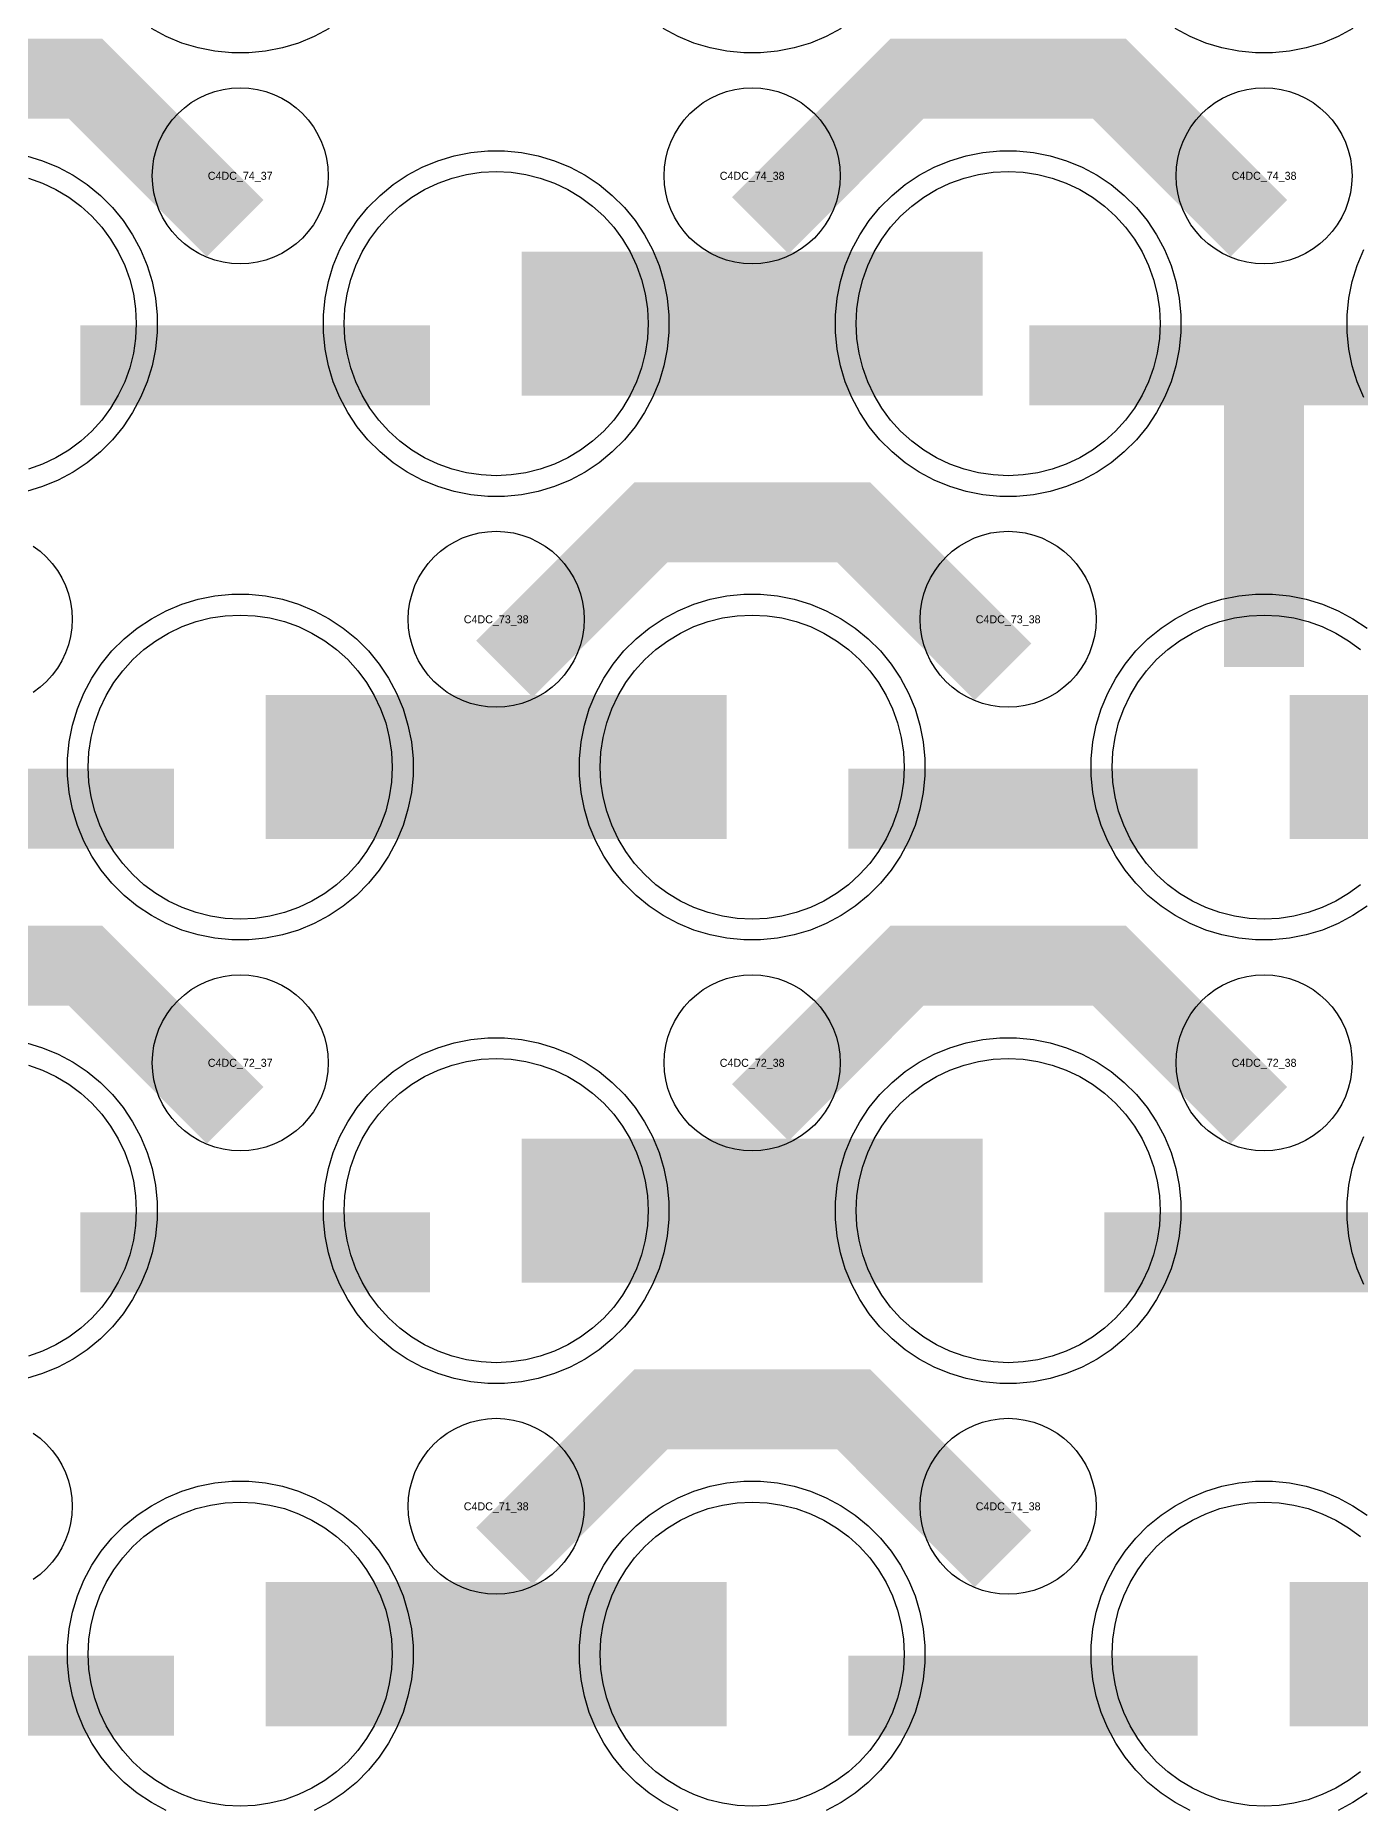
# Model space of a CAD drawing. Extents: x -11880 to 11880, y -14992 to 14992.
# Drawn here: x 16 to 430, y -5050 to -4496 of the extents above; entities that cross this region are included whole.
import ezdxf
from ezdxf.enums import TextEntityAlignment as Align

# ---------------------------------------------------------------- set-up
doc = ezdxf.new("R2010")
doc.units = 0
doc.header["$MEASUREMENT"] = 0
for name, color, linetype in [('GDS_775_DT_237', 138, 'CONTINUOUS'), ('RDL1_FS', 34, 'CONTINUOUS'), ('RDL_BS', 160, 'CONTINUOUS')]:
    doc.layers.add(name, color=color, linetype=linetype)

msp = doc.modelspace()

# ---------------------------------------------------------------- linework, layer by layer
at = {"layer": 'RDL1_FS', "color": 241, "true_color": 0xf7abae}
for points in [[(160, -4633.334), (155.343, -4633.105), (150.732, -4632.421), (146.209, -4631.289), (141.819, -4629.717), (137.605, -4627.725), (133.605, -4625.327), (129.86, -4622.549), (126.406, -4619.419), (123.276, -4615.965), (120.498, -4612.22), (118.1, -4608.22), (116.108, -4604.006), (114.536, -4599.616), (113.404, -4595.093), (112.72, -4590.482), (112.491, -4585.825), (112.72, -4581.168), (113.404, -4576.557), (114.536, -4572.034), (116.108, -4567.644), (118.1, -4563.43), (120.498, -4559.43), (123.276, -4555.685), (126.406, -4552.231), (129.86, -4549.101), (133.605, -4546.323), (137.605, -4543.925), (141.819, -4541.933), (146.209, -4540.361), (150.732, -4539.229), (155.343, -4538.545), (160, -4538.316), (164.657, -4538.545), (169.268, -4539.229), (173.791, -4540.361), (178.181, -4541.933), (182.395, -4543.925), (186.395, -4546.323), (190.14, -4549.101), (193.594, -4552.231), (196.724, -4555.685), (199.502, -4559.43), (201.9, -4563.43), (203.892, -4567.644), (205.464, -4572.034), (206.596, -4576.557), (207.28, -4581.168), (207.509, -4585.825), (207.28, -4590.482), (206.596, -4595.093), (205.464, -4599.616), (203.892, -4604.006), (201.9, -4608.22), (199.502, -4612.22), (196.724, -4615.965), (193.594, -4619.419), (190.14, -4622.549), (186.395, -4625.327), (182.395, -4627.725), (178.181, -4629.717), (173.791, -4631.289), (169.268, -4632.421), (164.657, -4633.105)], [(320, -4633.334), (315.343, -4633.105), (310.732, -4632.421), (306.209, -4631.289), (301.819, -4629.717), (297.605, -4627.725), (293.605, -4625.327), (289.86, -4622.549), (286.406, -4619.419), (283.276, -4615.965), (280.498, -4612.22), (278.1, -4608.22), (276.108, -4604.006), (274.536, -4599.616), (273.404, -4595.093), (272.72, -4590.482), (272.491, -4585.825), (272.72, -4581.168), (273.404, -4576.557), (274.536, -4572.034), (276.108, -4567.644), (278.1, -4563.43), (280.498, -4559.43), (283.276, -4555.685), (286.406, -4552.231), (289.86, -4549.101), (293.605, -4546.323), (297.605, -4543.925), (301.819, -4541.933), (306.209, -4540.361), (310.732, -4539.229), (315.343, -4538.545), (320, -4538.316), (324.657, -4538.545), (329.268, -4539.229), (333.791, -4540.361), (338.181, -4541.933), (342.395, -4543.925), (346.395, -4546.323), (350.14, -4549.101), (353.594, -4552.231), (356.724, -4555.685), (359.502, -4559.43), (361.9, -4563.43), (363.892, -4567.644), (365.464, -4572.034), (366.596, -4576.557), (367.28, -4581.168), (367.509, -4585.825), (367.28, -4590.482), (366.596, -4595.093), (365.464, -4599.616), (363.892, -4604.006), (361.9, -4608.22), (359.502, -4612.22), (356.724, -4615.965), (353.594, -4619.419), (350.14, -4622.549), (346.395, -4625.327), (342.395, -4627.725), (338.181, -4629.717), (333.791, -4631.289), (329.268, -4632.421), (324.657, -4633.105)], [(80, -4771.894), (75.343, -4771.665), (70.732, -4770.981), (66.209, -4769.849), (61.819, -4768.277), (57.605, -4766.285), (53.605, -4763.887), (49.86, -4761.109), (46.406, -4757.979), (43.276, -4754.525), (40.498, -4750.78), (38.1, -4746.78), (36.108, -4742.566), (34.536, -4738.176), (33.404, -4733.653), (32.72, -4729.042), (32.491, -4724.385), (32.72, -4719.728), (33.404, -4715.117), (34.536, -4710.594), (36.108, -4706.204), (38.1, -4701.99), (40.498, -4697.99), (43.276, -4694.245), (46.406, -4690.791), (49.86, -4687.661), (53.605, -4684.883), (57.605, -4682.485), (61.819, -4680.493), (66.209, -4678.921), (70.732, -4677.789), (75.343, -4677.105), (80, -4676.876), (84.657, -4677.105), (89.268, -4677.789), (93.791, -4678.921), (98.181, -4680.493), (102.395, -4682.485), (106.395, -4684.883), (110.14, -4687.661), (113.594, -4690.791), (116.724, -4694.245), (119.502, -4697.99), (121.9, -4701.99), (123.892, -4706.204), (125.464, -4710.594), (126.596, -4715.117), (127.28, -4719.728), (127.509, -4724.385), (127.28, -4729.042), (126.596, -4733.653), (125.464, -4738.176), (123.892, -4742.566), (121.9, -4746.78), (119.502, -4750.78), (116.724, -4754.525), (113.594, -4757.979), (110.14, -4761.109), (106.395, -4763.887), (102.395, -4766.285), (98.181, -4768.277), (93.791, -4769.849), (89.268, -4770.981), (84.657, -4771.665)], [(240, -4771.894), (235.343, -4771.665), (230.732, -4770.981), (226.209, -4769.849), (221.819, -4768.277), (217.605, -4766.285), (213.605, -4763.887), (209.86, -4761.109), (206.406, -4757.979), (203.276, -4754.525), (200.498, -4750.78), (198.1, -4746.78), (196.108, -4742.566), (194.536, -4738.176), (193.404, -4733.653), (192.72, -4729.042), (192.491, -4724.385), (192.72, -4719.728), (193.404, -4715.117), (194.536, -4710.594), (196.108, -4706.204), (198.1, -4701.99), (200.498, -4697.99), (203.276, -4694.245), (206.406, -4690.791), (209.86, -4687.661), (213.605, -4684.883), (217.605, -4682.485), (221.819, -4680.493), (226.209, -4678.921), (230.732, -4677.789), (235.343, -4677.105), (240, -4676.876), (244.657, -4677.105), (249.268, -4677.789), (253.791, -4678.921), (258.181, -4680.493), (262.395, -4682.485), (266.395, -4684.883), (270.14, -4687.661), (273.594, -4690.791), (276.724, -4694.245), (279.502, -4697.99), (281.9, -4701.99), (283.892, -4706.204), (285.464, -4710.594), (286.596, -4715.117), (287.28, -4719.728), (287.509, -4724.385), (287.28, -4729.042), (286.596, -4733.653), (285.464, -4738.176), (283.892, -4742.566), (281.9, -4746.78), (279.502, -4750.78), (276.724, -4754.525), (273.594, -4757.979), (270.14, -4761.109), (266.395, -4763.887), (262.395, -4766.285), (258.181, -4768.277), (253.791, -4769.849), (249.268, -4770.981), (244.657, -4771.665)]]:
    msp.add_lwpolyline(points, close=True, dxfattribs=at)
for points in [[(13.791, -4540.361), (18.181, -4541.933), (22.395, -4543.925), (26.395, -4546.323), (30.14, -4549.101), (33.594, -4552.231), (36.724, -4555.685), (39.502, -4559.43), (41.9, -4563.43), (43.892, -4567.644), (45.464, -4572.034), (46.596, -4576.557), (47.28, -4581.168), (47.509, -4585.825), (47.28, -4590.482), (46.596, -4595.093), (45.464, -4599.616), (43.892, -4604.006), (41.9, -4608.22), (39.502, -4612.22), (36.724, -4615.965), (33.594, -4619.419), (30.14, -4622.549), (26.395, -4625.327), (22.395, -4627.725), (18.181, -4629.717), (13.791, -4631.289)], [(430.14, -4761.109), (426.395, -4763.887), (422.395, -4766.285), (418.181, -4768.277), (413.791, -4769.849), (409.268, -4770.981), (404.657, -4771.665), (400, -4771.894), (395.343, -4771.665), (390.732, -4770.981), (386.209, -4769.849), (381.819, -4768.277), (377.605, -4766.285), (373.605, -4763.887), (369.86, -4761.109), (366.406, -4757.979), (363.276, -4754.525), (360.498, -4750.78), (358.1, -4746.78), (356.108, -4742.566), (354.536, -4738.176), (353.404, -4733.653), (352.72, -4729.042), (352.491, -4724.385), (352.72, -4719.728), (353.404, -4715.117), (354.536, -4710.594), (356.108, -4706.204), (358.1, -4701.99), (360.498, -4697.99), (363.276, -4694.245), (366.406, -4690.791), (369.86, -4687.661), (373.605, -4684.883), (377.605, -4682.485), (381.819, -4680.493), (386.209, -4678.921), (390.732, -4677.789), (395.343, -4677.105), (400, -4676.876), (404.657, -4677.105), (409.268, -4677.789), (413.791, -4678.921), (418.181, -4680.493), (422.395, -4682.485), (426.395, -4684.883), (430.14, -4687.661)]]:
    msp.add_lwpolyline(points, dxfattribs=at)
for points in [[(168.002, -4585.825, 45, 45, 0), (240.002, -4585.825, 45, 45, 0)], [(240.002, -4585.825, 45, 45, 0), (312.002, -4585.825, 45, 45, 0)], [(88.002, -4724.385, 45, 45, 0), (160.002, -4724.385, 45, 45, 0)], [(160.002, -4724.385, 45, 45, 0), (232.002, -4724.385, 45, 45, 0)], [(408.002, -4724.385, 45, 45, 0), (480.002, -4724.385, 45, 45, 0)]]:
    msp.add_lwpolyline(points, format="xyseb", dxfattribs=at)
at = {"layer": 'RDL1_FS'}
for points in [[(160, -4910.459), (155.343, -4910.23), (150.732, -4909.546), (146.209, -4908.414), (141.819, -4906.842), (137.605, -4904.85), (133.605, -4902.452), (129.86, -4899.674), (126.406, -4896.544), (123.276, -4893.09), (120.498, -4889.345), (118.1, -4885.345), (116.108, -4881.131), (114.536, -4876.741), (113.404, -4872.218), (112.72, -4867.607), (112.491, -4862.95), (112.72, -4858.293), (113.404, -4853.682), (114.536, -4849.159), (116.108, -4844.769), (118.1, -4840.555), (120.498, -4836.555), (123.276, -4832.81), (126.406, -4829.356), (129.86, -4826.226), (133.605, -4823.448), (137.605, -4821.05), (141.819, -4819.058), (146.209, -4817.486), (150.732, -4816.354), (155.343, -4815.67), (160, -4815.441), (164.657, -4815.67), (169.268, -4816.354), (173.791, -4817.486), (178.181, -4819.058), (182.395, -4821.05), (186.395, -4823.448), (190.14, -4826.226), (193.594, -4829.356), (196.724, -4832.81), (199.502, -4836.555), (201.9, -4840.555), (203.892, -4844.769), (205.464, -4849.159), (206.596, -4853.682), (207.28, -4858.293), (207.509, -4862.95), (207.28, -4867.607), (206.596, -4872.218), (205.464, -4876.741), (203.892, -4881.131), (201.9, -4885.345), (199.502, -4889.345), (196.724, -4893.09), (193.594, -4896.544), (190.14, -4899.674), (186.395, -4902.452), (182.395, -4904.85), (178.181, -4906.842), (173.791, -4908.414), (169.268, -4909.546), (164.657, -4910.23)], [(320, -4910.459), (315.343, -4910.23), (310.732, -4909.546), (306.209, -4908.414), (301.819, -4906.842), (297.605, -4904.85), (293.605, -4902.452), (289.86, -4899.674), (286.406, -4896.544), (283.276, -4893.09), (280.498, -4889.345), (278.1, -4885.345), (276.108, -4881.131), (274.536, -4876.741), (273.404, -4872.218), (272.72, -4867.607), (272.491, -4862.95), (272.72, -4858.293), (273.404, -4853.682), (274.536, -4849.159), (276.108, -4844.769), (278.1, -4840.555), (280.498, -4836.555), (283.276, -4832.81), (286.406, -4829.356), (289.86, -4826.226), (293.605, -4823.448), (297.605, -4821.05), (301.819, -4819.058), (306.209, -4817.486), (310.732, -4816.354), (315.343, -4815.67), (320, -4815.441), (324.657, -4815.67), (329.268, -4816.354), (333.791, -4817.486), (338.181, -4819.058), (342.395, -4821.05), (346.395, -4823.448), (350.14, -4826.226), (353.594, -4829.356), (356.724, -4832.81), (359.502, -4836.555), (361.9, -4840.555), (363.892, -4844.769), (365.464, -4849.159), (366.596, -4853.682), (367.28, -4858.293), (367.509, -4862.95), (367.28, -4867.607), (366.596, -4872.218), (365.464, -4876.741), (363.892, -4881.131), (361.9, -4885.345), (359.502, -4889.345), (356.724, -4893.09), (353.594, -4896.544), (350.14, -4899.674), (346.395, -4902.452), (342.395, -4904.85), (338.181, -4906.842), (333.791, -4908.414), (329.268, -4909.546), (324.657, -4910.23)], [(80, -5049.024), (75.343, -5048.795), (70.732, -5048.111), (66.209, -5046.979), (61.819, -5045.407), (57.605, -5043.415), (53.605, -5041.017), (49.86, -5038.239), (46.406, -5035.109), (43.276, -5031.655), (40.498, -5027.91), (38.1, -5023.91), (36.108, -5019.696), (34.536, -5015.306), (33.404, -5010.783), (32.72, -5006.172), (32.491, -5001.515), (32.72, -4996.858), (33.404, -4992.247), (34.536, -4987.724), (36.108, -4983.334), (38.1, -4979.12), (40.498, -4975.12), (43.276, -4971.375), (46.406, -4967.921), (49.86, -4964.791), (53.605, -4962.013), (57.605, -4959.615), (61.819, -4957.623), (66.209, -4956.051), (70.732, -4954.919), (75.343, -4954.235), (80, -4954.006), (84.657, -4954.235), (89.268, -4954.919), (93.791, -4956.051), (98.181, -4957.623), (102.395, -4959.615), (106.395, -4962.013), (110.14, -4964.791), (113.594, -4967.921), (116.724, -4971.375), (119.502, -4975.12), (121.9, -4979.12), (123.892, -4983.334), (125.464, -4987.724), (126.596, -4992.247), (127.28, -4996.858), (127.509, -5001.515), (127.28, -5006.172), (126.596, -5010.783), (125.464, -5015.306), (123.892, -5019.696), (121.9, -5023.91), (119.502, -5027.91), (116.724, -5031.655), (113.594, -5035.109), (110.14, -5038.239), (106.395, -5041.017), (102.395, -5043.415), (98.181, -5045.407), (93.791, -5046.979), (89.268, -5048.111), (84.657, -5048.795)], [(240, -5049.024), (235.343, -5048.795), (230.732, -5048.111), (226.209, -5046.979), (221.819, -5045.407), (217.605, -5043.415), (213.605, -5041.017), (209.86, -5038.239), (206.406, -5035.109), (203.276, -5031.655), (200.498, -5027.91), (198.1, -5023.91), (196.108, -5019.696), (194.536, -5015.306), (193.404, -5010.783), (192.72, -5006.172), (192.491, -5001.515), (192.72, -4996.858), (193.404, -4992.247), (194.536, -4987.724), (196.108, -4983.334), (198.1, -4979.12), (200.498, -4975.12), (203.276, -4971.375), (206.406, -4967.921), (209.86, -4964.791), (213.605, -4962.013), (217.605, -4959.615), (221.819, -4957.623), (226.209, -4956.051), (230.732, -4954.919), (235.343, -4954.235), (240, -4954.006), (244.657, -4954.235), (249.268, -4954.919), (253.791, -4956.051), (258.181, -4957.623), (262.395, -4959.615), (266.395, -4962.013), (270.14, -4964.791), (273.594, -4967.921), (276.724, -4971.375), (279.502, -4975.12), (281.9, -4979.12), (283.892, -4983.334), (285.464, -4987.724), (286.596, -4992.247), (287.28, -4996.858), (287.509, -5001.515), (287.28, -5006.172), (286.596, -5010.783), (285.464, -5015.306), (283.892, -5019.696), (281.9, -5023.91), (279.502, -5027.91), (276.724, -5031.655), (273.594, -5035.109), (270.14, -5038.239), (266.395, -5041.017), (262.395, -5043.415), (258.181, -5045.407), (253.791, -5046.979), (249.268, -5048.111), (244.657, -5048.795)]]:
    msp.add_lwpolyline(points, close=True, dxfattribs=at)
for points in [[(13.791, -4817.486), (18.181, -4819.058), (22.395, -4821.05), (26.395, -4823.448), (30.14, -4826.226), (33.594, -4829.356), (36.724, -4832.81), (39.502, -4836.555), (41.9, -4840.555), (43.892, -4844.769), (45.464, -4849.159), (46.596, -4853.682), (47.28, -4858.293), (47.509, -4862.95), (47.28, -4867.607), (46.596, -4872.218), (45.464, -4876.741), (43.892, -4881.131), (41.9, -4885.345), (39.502, -4889.345), (36.724, -4893.09), (33.594, -4896.544), (30.14, -4899.674), (26.395, -4902.452), (22.395, -4904.85), (18.181, -4906.842), (13.791, -4908.414)], [(430.14, -5038.239), (426.395, -5041.017), (422.395, -5043.415), (418.181, -5045.407), (413.791, -5046.979), (409.268, -5048.111), (404.657, -5048.795), (400, -5049.024), (395.343, -5048.795), (390.732, -5048.111), (386.209, -5046.979), (381.819, -5045.407), (377.605, -5043.415), (373.605, -5041.017), (369.86, -5038.239), (366.406, -5035.109), (363.276, -5031.655), (360.498, -5027.91), (358.1, -5023.91), (356.108, -5019.696), (354.536, -5015.306), (353.404, -5010.783), (352.72, -5006.172), (352.491, -5001.515), (352.72, -4996.858), (353.404, -4992.247), (354.536, -4987.724), (356.108, -4983.334), (358.1, -4979.12), (360.498, -4975.12), (363.276, -4971.375), (366.406, -4967.921), (369.86, -4964.791), (373.605, -4962.013), (377.605, -4959.615), (381.819, -4957.623), (386.209, -4956.051), (390.732, -4954.919), (395.343, -4954.235), (400, -4954.006), (404.657, -4954.235), (409.268, -4954.919), (413.791, -4956.051), (418.181, -4957.623), (422.395, -4959.615), (426.395, -4962.013), (430.14, -4964.791)]]:
    msp.add_lwpolyline(points, dxfattribs=at)
for points in [[(168.002, -4862.95, 45, 45, 0), (240.002, -4862.95, 45, 45, 0)], [(240.002, -4862.95, 45, 45, 0), (312.002, -4862.95, 45, 45, 0)], [(88.002, -5001.515, 45, 45, 0), (160.002, -5001.515, 45, 45, 0)], [(160.002, -5001.515, 45, 45, 0), (232.002, -5001.515, 45, 45, 0)], [(408.002, -5001.515, 45, 45, 0), (480.002, -5001.515, 45, 45, 0)]]:
    msp.add_lwpolyline(points, format="xyseb", dxfattribs=at)
at = {"layer": 'RDL_BS'}
for points in [[(107.777, -4493.643), (103.115, -4496.135), (98.205, -4498.166), (93.165, -4499.697), (87.938, -4500.743), (82.644, -4501.26), (77.356, -4501.26), (72.062, -4500.743), (66.835, -4499.697), (61.795, -4498.166), (56.885, -4496.135), (52.223, -4493.643)], [(267.777, -4493.643), (263.115, -4496.135), (258.205, -4498.166), (253.165, -4499.697), (247.938, -4500.743), (242.644, -4501.26), (237.356, -4501.26), (232.062, -4500.743), (226.835, -4499.697), (221.795, -4498.166), (216.885, -4496.135), (212.223, -4493.643)], [(427.777, -4493.643), (423.115, -4496.135), (418.205, -4498.166), (413.165, -4499.697), (407.938, -4500.743), (402.644, -4501.26), (397.356, -4501.26), (392.062, -4500.743), (386.835, -4499.697), (381.795, -4498.166), (376.885, -4496.135), (372.223, -4493.643)], [(15.28, -4655.34), (17.443, -4656.943), (19.442, -4658.755), (21.254, -4660.754), (22.857, -4662.917), (24.25, -4665.241), (25.402, -4667.678), (26.309, -4670.213), (26.966, -4672.832), (27.362, -4675.504), (27.494, -4678.197), (27.362, -4680.89), (26.966, -4683.562), (26.309, -4686.181), (25.402, -4688.716), (24.25, -4691.153), (22.857, -4693.477), (21.254, -4695.64), (19.442, -4697.639), (17.443, -4699.451), (15.28, -4701.054)], [(13.165, -4810.513), (18.205, -4812.044), (23.115, -4814.075), (27.777, -4816.567), (32.191, -4819.514), (36.292, -4822.876), (40.074, -4826.658), (43.436, -4830.759), (46.383, -4835.173), (48.875, -4839.835), (50.906, -4844.745), (52.437, -4849.785), (53.483, -4855.012), (54, -4860.306), (54, -4865.594), (53.483, -4870.888), (52.437, -4876.115), (50.906, -4881.155), (48.875, -4886.065), (46.383, -4890.727), (43.436, -4895.141), (40.074, -4899.242), (36.292, -4903.024), (32.191, -4906.386), (27.777, -4909.333), (23.115, -4911.825), (18.205, -4913.856), (13.165, -4915.387)], [(431.125, -4886.065), (429.094, -4881.155), (427.563, -4876.115), (426.517, -4870.888), (426, -4865.594), (426, -4860.306), (426.517, -4855.012), (427.563, -4849.785), (429.094, -4844.745), (431.125, -4839.835)], [(15.28, -4932.47), (17.443, -4934.073), (19.442, -4935.885), (21.254, -4937.884), (22.857, -4940.047), (24.25, -4942.371), (25.402, -4944.808), (26.309, -4947.343), (26.966, -4949.962), (27.362, -4952.634), (27.494, -4955.327), (27.362, -4958.02), (26.966, -4960.692), (26.309, -4963.311), (25.402, -4965.846), (24.25, -4968.283), (22.857, -4970.607), (21.254, -4972.77), (19.442, -4974.769), (17.443, -4976.581), (15.28, -4978.184)], [(56.885, -5050.39), (52.223, -5047.898), (47.809, -5044.951), (43.708, -5041.589), (39.926, -5037.807), (36.564, -5033.706), (33.617, -5029.292), (31.125, -5024.63), (29.094, -5019.72), (27.563, -5014.68), (26.517, -5009.453), (26, -5004.159), (26, -4998.871), (26.517, -4993.577), (27.563, -4988.35), (29.094, -4983.31), (31.125, -4978.4), (33.617, -4973.738), (36.564, -4969.324), (39.926, -4965.223), (43.708, -4961.441), (47.809, -4958.079), (52.223, -4955.132), (56.885, -4952.64), (61.795, -4950.609), (66.835, -4949.078), (72.062, -4948.032), (77.356, -4947.515), (82.644, -4947.515), (87.938, -4948.032), (93.165, -4949.078), (98.205, -4950.609), (103.115, -4952.64), (107.777, -4955.132), (112.191, -4958.079), (116.292, -4961.441), (120.074, -4965.223), (123.436, -4969.324), (126.383, -4973.738), (128.875, -4978.4), (130.906, -4983.31), (132.437, -4988.35), (133.483, -4993.577), (134, -4998.871), (134, -5004.159), (133.483, -5009.453), (132.437, -5014.68), (130.906, -5019.72), (128.875, -5024.63), (126.383, -5029.292), (123.436, -5033.706), (120.074, -5037.807), (116.292, -5041.589), (112.191, -5044.951), (107.777, -5047.898), (103.115, -5050.39)], [(216.885, -5050.39), (212.223, -5047.898), (207.809, -5044.951), (203.708, -5041.589), (199.926, -5037.807), (196.564, -5033.706), (193.617, -5029.292), (191.125, -5024.63), (189.094, -5019.72), (187.563, -5014.68), (186.517, -5009.453), (186, -5004.159), (186, -4998.871), (186.517, -4993.577), (187.563, -4988.35), (189.094, -4983.31), (191.125, -4978.4), (193.617, -4973.738), (196.564, -4969.324), (199.926, -4965.223), (203.708, -4961.441), (207.809, -4958.079), (212.223, -4955.132), (216.885, -4952.64), (221.795, -4950.609), (226.835, -4949.078), (232.062, -4948.032), (237.356, -4947.515), (242.644, -4947.515), (247.938, -4948.032), (253.165, -4949.078), (258.205, -4950.609), (263.115, -4952.64), (267.777, -4955.132), (272.191, -4958.079), (276.292, -4961.441), (280.074, -4965.223), (283.436, -4969.324), (286.383, -4973.738), (288.875, -4978.4), (290.906, -4983.31), (292.437, -4988.35), (293.483, -4993.577), (294, -4998.871), (294, -5004.159), (293.483, -5009.453), (292.437, -5014.68), (290.906, -5019.72), (288.875, -5024.63), (286.383, -5029.292), (283.436, -5033.706), (280.074, -5037.807), (276.292, -5041.589), (272.191, -5044.951), (267.777, -5047.898), (263.115, -5050.39)], [(376.885, -5050.39), (372.223, -5047.898), (367.809, -5044.951), (363.708, -5041.589), (359.926, -5037.807), (356.564, -5033.706), (353.617, -5029.292), (351.125, -5024.63), (349.094, -5019.72), (347.563, -5014.68), (346.517, -5009.453), (346, -5004.159), (346, -4998.871), (346.517, -4993.577), (347.563, -4988.35), (349.094, -4983.31), (351.125, -4978.4), (353.617, -4973.738), (356.564, -4969.324), (359.926, -4965.223), (363.708, -4961.441), (367.809, -4958.079), (372.223, -4955.132), (376.885, -4952.64), (381.795, -4950.609), (386.835, -4949.078), (392.062, -4948.032), (397.356, -4947.515), (402.644, -4947.515), (407.938, -4948.032), (413.165, -4949.078), (418.205, -4950.609), (423.115, -4952.64), (427.777, -4955.132), (432.191, -4958.079)], [(432.191, -5044.951), (427.777, -5047.898), (423.115, -5050.39)]]:
    msp.add_lwpolyline(points, dxfattribs=at)
for points in [[(78.401, -4556.038, 25, 25, 0), (31.687, -4509.324, 25, 25, 0), (1.929, -4509.324, 25, 25, 0)], [(242.562, -4555.139, 25, 25, 0), (288.377, -4509.324, 25, 25, 0), (321.93, -4509.324, 25, 25, 0)], [(398.401, -4556.038, 25, 25, 0), (351.687, -4509.324, 25, 25, 0), (321.929, -4509.324, 25, 25, 0)], [(162.562, -4693.699, 25, 25, 0), (208.377, -4647.884, 25, 25, 0), (241.93, -4647.884, 25, 25, 0)], [(318.401, -4694.598, 25, 25, 0), (271.687, -4647.884, 25, 25, 0), (241.929, -4647.884, 25, 25, 0)], [(78.401, -4833.163, 25, 25, 0), (31.687, -4786.449, 25, 25, 0), (1.929, -4786.449, 25, 25, 0)], [(242.562, -4832.264, 25, 25, 0), (288.377, -4786.449, 25, 25, 0), (321.93, -4786.449, 25, 25, 0)], [(398.401, -4833.163, 25, 25, 0), (351.687, -4786.449, 25, 25, 0), (321.929, -4786.449, 25, 25, 0)], [(30.016, -4875.963, 25, 25, 0), (139.281, -4875.963, 25, 25, 0)], [(350.016, -4875.963, 25, 25, 0), (459.281, -4875.963, 25, 25, 0)], [(162.562, -4970.829, 25, 25, 0), (208.377, -4925.014, 25, 25, 0), (241.93, -4925.014, 25, 25, 0)], [(318.401, -4971.728, 25, 25, 0), (271.687, -4925.014, 25, 25, 0), (241.929, -4925.014, 25, 25, 0)], [(-49.984, -5014.528, 25, 25, 0), (59.281, -5014.528, 25, 25, 0)], [(270.016, -5014.528, 25, 25, 0), (379.281, -5014.528, 25, 25, 0)]]:
    msp.add_lwpolyline(points, format="xyseb", dxfattribs=at)
for points in [[(80, -4567.131), (77.307, -4566.999), (74.635, -4566.603), (72.016, -4565.946), (69.481, -4565.039), (67.044, -4563.887), (64.72, -4562.494), (62.557, -4560.891), (60.558, -4559.079), (58.746, -4557.08), (57.143, -4554.917), (55.75, -4552.593), (54.598, -4550.156), (53.691, -4547.621), (53.034, -4545.002), (52.638, -4542.33), (52.506, -4539.637), (52.638, -4536.944), (53.034, -4534.272), (53.691, -4531.653), (54.598, -4529.118), (55.75, -4526.681), (57.143, -4524.357), (58.746, -4522.194), (60.558, -4520.195), (62.557, -4518.383), (64.72, -4516.78), (67.044, -4515.387), (69.481, -4514.235), (72.016, -4513.328), (74.635, -4512.671), (77.307, -4512.275), (80, -4512.143), (82.693, -4512.275), (85.365, -4512.671), (87.984, -4513.328), (90.519, -4514.235), (92.956, -4515.387), (95.28, -4516.78), (97.443, -4518.383), (99.442, -4520.195), (101.254, -4522.194), (102.857, -4524.357), (104.25, -4526.681), (105.402, -4529.118), (106.309, -4531.653), (106.966, -4534.272), (107.362, -4536.944), (107.494, -4539.637), (107.362, -4542.33), (106.966, -4545.002), (106.309, -4547.621), (105.402, -4550.156), (104.25, -4552.593), (102.857, -4554.917), (101.254, -4557.08), (99.442, -4559.079), (97.443, -4560.891), (95.28, -4562.494), (92.956, -4563.887), (90.519, -4565.039), (87.984, -4565.946), (85.365, -4566.603), (82.693, -4566.999)], [(240, -4567.131), (237.307, -4566.999), (234.635, -4566.603), (232.016, -4565.946), (229.481, -4565.039), (227.044, -4563.887), (224.72, -4562.494), (222.557, -4560.891), (220.558, -4559.079), (218.746, -4557.08), (217.143, -4554.917), (215.75, -4552.593), (214.598, -4550.156), (213.691, -4547.621), (213.034, -4545.002), (212.638, -4542.33), (212.506, -4539.637), (212.638, -4536.944), (213.034, -4534.272), (213.691, -4531.653), (214.598, -4529.118), (215.75, -4526.681), (217.143, -4524.357), (218.746, -4522.194), (220.558, -4520.195), (222.557, -4518.383), (224.72, -4516.78), (227.044, -4515.387), (229.481, -4514.235), (232.016, -4513.328), (234.635, -4512.671), (237.307, -4512.275), (240, -4512.143), (242.693, -4512.275), (245.365, -4512.671), (247.984, -4513.328), (250.519, -4514.235), (252.956, -4515.387), (255.28, -4516.78), (257.443, -4518.383), (259.442, -4520.195), (261.254, -4522.194), (262.857, -4524.357), (264.25, -4526.681), (265.402, -4529.118), (266.309, -4531.653), (266.966, -4534.272), (267.362, -4536.944), (267.494, -4539.637), (267.362, -4542.33), (266.966, -4545.002), (266.309, -4547.621), (265.402, -4550.156), (264.25, -4552.593), (262.857, -4554.917), (261.254, -4557.08), (259.442, -4559.079), (257.443, -4560.891), (255.28, -4562.494), (252.956, -4563.887), (250.519, -4565.039), (247.984, -4565.946), (245.365, -4566.603), (242.693, -4566.999)], [(400, -4567.131), (397.307, -4566.999), (394.635, -4566.603), (392.016, -4565.946), (389.481, -4565.039), (387.044, -4563.887), (384.72, -4562.494), (382.557, -4560.891), (380.558, -4559.079), (378.746, -4557.08), (377.143, -4554.917), (375.75, -4552.593), (374.598, -4550.156), (373.691, -4547.621), (373.034, -4545.002), (372.638, -4542.33), (372.506, -4539.637), (372.638, -4536.944), (373.034, -4534.272), (373.691, -4531.653), (374.598, -4529.118), (375.75, -4526.681), (377.143, -4524.357), (378.746, -4522.194), (380.558, -4520.195), (382.557, -4518.383), (384.72, -4516.78), (387.044, -4515.387), (389.481, -4514.235), (392.016, -4513.328), (394.635, -4512.671), (397.307, -4512.275), (400, -4512.143), (402.693, -4512.275), (405.365, -4512.671), (407.984, -4513.328), (410.519, -4514.235), (412.956, -4515.387), (415.28, -4516.78), (417.443, -4518.383), (419.442, -4520.195), (421.254, -4522.194), (422.857, -4524.357), (424.25, -4526.681), (425.402, -4529.118), (426.309, -4531.653), (426.966, -4534.272), (427.362, -4536.944), (427.494, -4539.637), (427.362, -4542.33), (426.966, -4545.002), (426.309, -4547.621), (425.402, -4550.156), (424.25, -4552.593), (422.857, -4554.917), (421.254, -4557.08), (419.442, -4559.079), (417.443, -4560.891), (415.28, -4562.494), (412.956, -4563.887), (410.519, -4565.039), (407.984, -4565.946), (405.365, -4566.603), (402.693, -4566.999)], [(160, -4705.691), (157.307, -4705.559), (154.635, -4705.163), (152.016, -4704.506), (149.481, -4703.599), (147.044, -4702.447), (144.72, -4701.054), (142.557, -4699.451), (140.558, -4697.639), (138.746, -4695.64), (137.143, -4693.477), (135.75, -4691.153), (134.598, -4688.716), (133.691, -4686.181), (133.034, -4683.562), (132.638, -4680.89), (132.506, -4678.197), (132.638, -4675.504), (133.034, -4672.832), (133.691, -4670.213), (134.598, -4667.678), (135.75, -4665.241), (137.143, -4662.917), (138.746, -4660.754), (140.558, -4658.755), (142.557, -4656.943), (144.72, -4655.34), (147.044, -4653.947), (149.481, -4652.795), (152.016, -4651.888), (154.635, -4651.231), (157.307, -4650.835), (160, -4650.703), (162.693, -4650.835), (165.365, -4651.231), (167.984, -4651.888), (170.519, -4652.795), (172.956, -4653.947), (175.28, -4655.34), (177.443, -4656.943), (179.442, -4658.755), (181.254, -4660.754), (182.857, -4662.917), (184.25, -4665.241), (185.402, -4667.678), (186.309, -4670.213), (186.966, -4672.832), (187.362, -4675.504), (187.494, -4678.197), (187.362, -4680.89), (186.966, -4683.562), (186.309, -4686.181), (185.402, -4688.716), (184.25, -4691.153), (182.857, -4693.477), (181.254, -4695.64), (179.442, -4697.639), (177.443, -4699.451), (175.28, -4701.054), (172.956, -4702.447), (170.519, -4703.599), (167.984, -4704.506), (165.365, -4705.163), (162.693, -4705.559)], [(320, -4705.691), (317.307, -4705.559), (314.635, -4705.163), (312.016, -4704.506), (309.481, -4703.599), (307.044, -4702.447), (304.72, -4701.054), (302.557, -4699.451), (300.558, -4697.639), (298.746, -4695.64), (297.143, -4693.477), (295.75, -4691.153), (294.598, -4688.716), (293.691, -4686.181), (293.034, -4683.562), (292.638, -4680.89), (292.506, -4678.197), (292.638, -4675.504), (293.034, -4672.832), (293.691, -4670.213), (294.598, -4667.678), (295.75, -4665.241), (297.143, -4662.917), (298.746, -4660.754), (300.558, -4658.755), (302.557, -4656.943), (304.72, -4655.34), (307.044, -4653.947), (309.481, -4652.795), (312.016, -4651.888), (314.635, -4651.231), (317.307, -4650.835), (320, -4650.703), (322.693, -4650.835), (325.365, -4651.231), (327.984, -4651.888), (330.519, -4652.795), (332.956, -4653.947), (335.28, -4655.34), (337.443, -4656.943), (339.442, -4658.755), (341.254, -4660.754), (342.857, -4662.917), (344.25, -4665.241), (345.402, -4667.678), (346.309, -4670.213), (346.966, -4672.832), (347.362, -4675.504), (347.494, -4678.197), (347.362, -4680.89), (346.966, -4683.562), (346.309, -4686.181), (345.402, -4688.716), (344.25, -4691.153), (342.857, -4693.477), (341.254, -4695.64), (339.442, -4697.639), (337.443, -4699.451), (335.28, -4701.054), (332.956, -4702.447), (330.519, -4703.599), (327.984, -4704.506), (325.365, -4705.163), (322.693, -4705.559)], [(80, -4844.256), (77.307, -4844.124), (74.635, -4843.728), (72.016, -4843.071), (69.481, -4842.164), (67.044, -4841.012), (64.72, -4839.619), (62.557, -4838.016), (60.558, -4836.204), (58.746, -4834.205), (57.143, -4832.042), (55.75, -4829.718), (54.598, -4827.281), (53.691, -4824.746), (53.034, -4822.127), (52.638, -4819.455), (52.506, -4816.762), (52.638, -4814.069), (53.034, -4811.397), (53.691, -4808.778), (54.598, -4806.243), (55.75, -4803.806), (57.143, -4801.482), (58.746, -4799.319), (60.558, -4797.32), (62.557, -4795.508), (64.72, -4793.905), (67.044, -4792.512), (69.481, -4791.36), (72.016, -4790.453), (74.635, -4789.796), (77.307, -4789.4), (80, -4789.268), (82.693, -4789.4), (85.365, -4789.796), (87.984, -4790.453), (90.519, -4791.36), (92.956, -4792.512), (95.28, -4793.905), (97.443, -4795.508), (99.442, -4797.32), (101.254, -4799.319), (102.857, -4801.482), (104.25, -4803.806), (105.402, -4806.243), (106.309, -4808.778), (106.966, -4811.397), (107.362, -4814.069), (107.494, -4816.762), (107.362, -4819.455), (106.966, -4822.127), (106.309, -4824.746), (105.402, -4827.281), (104.25, -4829.718), (102.857, -4832.042), (101.254, -4834.205), (99.442, -4836.204), (97.443, -4838.016), (95.28, -4839.619), (92.956, -4841.012), (90.519, -4842.164), (87.984, -4843.071), (85.365, -4843.728), (82.693, -4844.124)], [(240, -4844.256), (237.307, -4844.124), (234.635, -4843.728), (232.016, -4843.071), (229.481, -4842.164), (227.044, -4841.012), (224.72, -4839.619), (222.557, -4838.016), (220.558, -4836.204), (218.746, -4834.205), (217.143, -4832.042), (215.75, -4829.718), (214.598, -4827.281), (213.691, -4824.746), (213.034, -4822.127), (212.638, -4819.455), (212.506, -4816.762), (212.638, -4814.069), (213.034, -4811.397), (213.691, -4808.778), (214.598, -4806.243), (215.75, -4803.806), (217.143, -4801.482), (218.746, -4799.319), (220.558, -4797.32), (222.557, -4795.508), (224.72, -4793.905), (227.044, -4792.512), (229.481, -4791.36), (232.016, -4790.453), (234.635, -4789.796), (237.307, -4789.4), (240, -4789.268), (242.693, -4789.4), (245.365, -4789.796), (247.984, -4790.453), (250.519, -4791.36), (252.956, -4792.512), (255.28, -4793.905), (257.443, -4795.508), (259.442, -4797.32), (261.254, -4799.319), (262.857, -4801.482), (264.25, -4803.806), (265.402, -4806.243), (266.309, -4808.778), (266.966, -4811.397), (267.362, -4814.069), (267.494, -4816.762), (267.362, -4819.455), (266.966, -4822.127), (266.309, -4824.746), (265.402, -4827.281), (264.25, -4829.718), (262.857, -4832.042), (261.254, -4834.205), (259.442, -4836.204), (257.443, -4838.016), (255.28, -4839.619), (252.956, -4841.012), (250.519, -4842.164), (247.984, -4843.071), (245.365, -4843.728), (242.693, -4844.124)], [(400, -4844.256), (397.307, -4844.124), (394.635, -4843.728), (392.016, -4843.071), (389.481, -4842.164), (387.044, -4841.012), (384.72, -4839.619), (382.557, -4838.016), (380.558, -4836.204), (378.746, -4834.205), (377.143, -4832.042), (375.75, -4829.718), (374.598, -4827.281), (373.691, -4824.746), (373.034, -4822.127), (372.638, -4819.455), (372.506, -4816.762), (372.638, -4814.069), (373.034, -4811.397), (373.691, -4808.778), (374.598, -4806.243), (375.75, -4803.806), (377.143, -4801.482), (378.746, -4799.319), (380.558, -4797.32), (382.557, -4795.508), (384.72, -4793.905), (387.044, -4792.512), (389.481, -4791.36), (392.016, -4790.453), (394.635, -4789.796), (397.307, -4789.4), (400, -4789.268), (402.693, -4789.4), (405.365, -4789.796), (407.984, -4790.453), (410.519, -4791.36), (412.956, -4792.512), (415.28, -4793.905), (417.443, -4795.508), (419.442, -4797.32), (421.254, -4799.319), (422.857, -4801.482), (424.25, -4803.806), (425.402, -4806.243), (426.309, -4808.778), (426.966, -4811.397), (427.362, -4814.069), (427.494, -4816.762), (427.362, -4819.455), (426.966, -4822.127), (426.309, -4824.746), (425.402, -4827.281), (424.25, -4829.718), (422.857, -4832.042), (421.254, -4834.205), (419.442, -4836.204), (417.443, -4838.016), (415.28, -4839.619), (412.956, -4841.012), (410.519, -4842.164), (407.984, -4843.071), (405.365, -4843.728), (402.693, -4844.124)], [(157.356, -4916.95), (152.062, -4916.433), (146.835, -4915.387), (141.795, -4913.856), (136.885, -4911.825), (132.223, -4909.333), (127.809, -4906.386), (123.708, -4903.024), (119.926, -4899.242), (116.564, -4895.141), (113.617, -4890.727), (111.125, -4886.065), (109.094, -4881.155), (107.563, -4876.115), (106.517, -4870.888), (106, -4865.594), (106, -4860.306), (106.517, -4855.012), (107.563, -4849.785), (109.094, -4844.745), (111.125, -4839.835), (113.617, -4835.173), (116.564, -4830.759), (119.926, -4826.658), (123.708, -4822.876), (127.809, -4819.514), (132.223, -4816.567), (136.885, -4814.075), (141.795, -4812.044), (146.835, -4810.513), (152.062, -4809.467), (157.356, -4808.95), (162.644, -4808.95), (167.938, -4809.467), (173.165, -4810.513), (178.205, -4812.044), (183.115, -4814.075), (187.777, -4816.567), (192.191, -4819.514), (196.292, -4822.876), (200.074, -4826.658), (203.436, -4830.759), (206.383, -4835.173), (208.875, -4839.835), (210.906, -4844.745), (212.437, -4849.785), (213.483, -4855.012), (214, -4860.306), (214, -4865.594), (213.483, -4870.888), (212.437, -4876.115), (210.906, -4881.155), (208.875, -4886.065), (206.383, -4890.727), (203.436, -4895.141), (200.074, -4899.242), (196.292, -4903.024), (192.191, -4906.386), (187.777, -4909.333), (183.115, -4911.825), (178.205, -4913.856), (173.165, -4915.387), (167.938, -4916.433), (162.644, -4916.95)], [(317.356, -4916.95), (312.062, -4916.433), (306.835, -4915.387), (301.795, -4913.856), (296.885, -4911.825), (292.223, -4909.333), (287.809, -4906.386), (283.708, -4903.024), (279.926, -4899.242), (276.564, -4895.141), (273.617, -4890.727), (271.125, -4886.065), (269.094, -4881.155), (267.563, -4876.115), (266.517, -4870.888), (266, -4865.594), (266, -4860.306), (266.517, -4855.012), (267.563, -4849.785), (269.094, -4844.745), (271.125, -4839.835), (273.617, -4835.173), (276.564, -4830.759), (279.926, -4826.658), (283.708, -4822.876), (287.809, -4819.514), (292.223, -4816.567), (296.885, -4814.075), (301.795, -4812.044), (306.835, -4810.513), (312.062, -4809.467), (317.356, -4808.95), (322.644, -4808.95), (327.938, -4809.467), (333.165, -4810.513), (338.205, -4812.044), (343.115, -4814.075), (347.777, -4816.567), (352.191, -4819.514), (356.292, -4822.876), (360.074, -4826.658), (363.436, -4830.759), (366.383, -4835.173), (368.875, -4839.835), (370.906, -4844.745), (372.437, -4849.785), (373.483, -4855.012), (374, -4860.306), (374, -4865.594), (373.483, -4870.888), (372.437, -4876.115), (370.906, -4881.155), (368.875, -4886.065), (366.383, -4890.727), (363.436, -4895.141), (360.074, -4899.242), (356.292, -4903.024), (352.191, -4906.386), (347.777, -4909.333), (343.115, -4911.825), (338.205, -4913.856), (333.165, -4915.387), (327.938, -4916.433), (322.644, -4916.95)], [(160, -4982.821), (157.307, -4982.689), (154.635, -4982.293), (152.016, -4981.636), (149.481, -4980.729), (147.044, -4979.577), (144.72, -4978.184), (142.557, -4976.581), (140.558, -4974.769), (138.746, -4972.77), (137.143, -4970.607), (135.75, -4968.283), (134.598, -4965.846), (133.691, -4963.311), (133.034, -4960.692), (132.638, -4958.02), (132.506, -4955.327), (132.638, -4952.634), (133.034, -4949.962), (133.691, -4947.343), (134.598, -4944.808), (135.75, -4942.371), (137.143, -4940.047), (138.746, -4937.884), (140.558, -4935.885), (142.557, -4934.073), (144.72, -4932.47), (147.044, -4931.077), (149.481, -4929.925), (152.016, -4929.018), (154.635, -4928.361), (157.307, -4927.965), (160, -4927.833), (162.693, -4927.965), (165.365, -4928.361), (167.984, -4929.018), (170.519, -4929.925), (172.956, -4931.077), (175.28, -4932.47), (177.443, -4934.073), (179.442, -4935.885), (181.254, -4937.884), (182.857, -4940.047), (184.25, -4942.371), (185.402, -4944.808), (186.309, -4947.343), (186.966, -4949.962), (187.362, -4952.634), (187.494, -4955.327), (187.362, -4958.02), (186.966, -4960.692), (186.309, -4963.311), (185.402, -4965.846), (184.25, -4968.283), (182.857, -4970.607), (181.254, -4972.77), (179.442, -4974.769), (177.443, -4976.581), (175.28, -4978.184), (172.956, -4979.577), (170.519, -4980.729), (167.984, -4981.636), (165.365, -4982.293), (162.693, -4982.689)], [(320, -4982.821), (317.307, -4982.689), (314.635, -4982.293), (312.016, -4981.636), (309.481, -4980.729), (307.044, -4979.577), (304.72, -4978.184), (302.557, -4976.581), (300.558, -4974.769), (298.746, -4972.77), (297.143, -4970.607), (295.75, -4968.283), (294.598, -4965.846), (293.691, -4963.311), (293.034, -4960.692), (292.638, -4958.02), (292.506, -4955.327), (292.638, -4952.634), (293.034, -4949.962), (293.691, -4947.343), (294.598, -4944.808), (295.75, -4942.371), (297.143, -4940.047), (298.746, -4937.884), (300.558, -4935.885), (302.557, -4934.073), (304.72, -4932.47), (307.044, -4931.077), (309.481, -4929.925), (312.016, -4929.018), (314.635, -4928.361), (317.307, -4927.965), (320, -4927.833), (322.693, -4927.965), (325.365, -4928.361), (327.984, -4929.018), (330.519, -4929.925), (332.956, -4931.077), (335.28, -4932.47), (337.443, -4934.073), (339.442, -4935.885), (341.254, -4937.884), (342.857, -4940.047), (344.25, -4942.371), (345.402, -4944.808), (346.309, -4947.343), (346.966, -4949.962), (347.362, -4952.634), (347.494, -4955.327), (347.362, -4958.02), (346.966, -4960.692), (346.309, -4963.311), (345.402, -4965.846), (344.25, -4968.283), (342.857, -4970.607), (341.254, -4972.77), (339.442, -4974.769), (337.443, -4976.581), (335.28, -4978.184), (332.956, -4979.577), (330.519, -4980.729), (327.984, -4981.636), (325.365, -4982.293), (322.693, -4982.689)]]:
    msp.add_lwpolyline(points, close=True, dxfattribs=at)
at = {"layer": 'RDL_BS', "color": 241, "true_color": 0xf7abae}
for points in [[(13.165, -4533.388), (18.205, -4534.919), (23.115, -4536.95), (27.777, -4539.442), (32.191, -4542.389), (36.292, -4545.751), (40.074, -4549.533), (43.436, -4553.634), (46.383, -4558.048), (48.875, -4562.71), (50.906, -4567.62), (52.437, -4572.66), (53.483, -4577.887), (54, -4583.181), (54, -4588.469), (53.483, -4593.763), (52.437, -4598.99), (50.906, -4604.03), (48.875, -4608.94), (46.383, -4613.602), (43.436, -4618.016), (40.074, -4622.117), (36.292, -4625.899), (32.191, -4629.261), (27.777, -4632.208), (23.115, -4634.7), (18.205, -4636.731), (13.165, -4638.262)], [(431.125, -4608.94), (429.094, -4604.03), (427.563, -4598.99), (426.517, -4593.763), (426, -4588.469), (426, -4583.181), (426.517, -4577.887), (427.563, -4572.66), (429.094, -4567.62), (431.125, -4562.71)], [(432.191, -4767.821), (427.777, -4770.768), (423.115, -4773.26), (418.205, -4775.291), (413.165, -4776.822), (407.938, -4777.868), (402.644, -4778.385), (397.356, -4778.385), (392.062, -4777.868), (386.835, -4776.822), (381.795, -4775.291), (376.885, -4773.26), (372.223, -4770.768), (367.809, -4767.821), (363.708, -4764.459), (359.926, -4760.677), (356.564, -4756.576), (353.617, -4752.162), (351.125, -4747.5), (349.094, -4742.59), (347.563, -4737.55), (346.517, -4732.323), (346, -4727.029), (346, -4721.741), (346.517, -4716.447), (347.563, -4711.22), (349.094, -4706.18), (351.125, -4701.27), (353.617, -4696.608), (356.564, -4692.194), (359.926, -4688.093), (363.708, -4684.311), (367.809, -4680.949), (372.223, -4678.002), (376.885, -4675.51), (381.795, -4673.479), (386.835, -4671.948), (392.062, -4670.902), (397.356, -4670.385), (402.644, -4670.385), (407.938, -4670.902), (413.165, -4671.948), (418.205, -4673.479), (423.115, -4675.51), (427.777, -4678.002), (432.191, -4680.949)]]:
    msp.add_lwpolyline(points, dxfattribs=at)
for points in [[(157.356, -4639.825), (152.062, -4639.308), (146.835, -4638.262), (141.795, -4636.731), (136.885, -4634.7), (132.223, -4632.208), (127.809, -4629.261), (123.708, -4625.899), (119.926, -4622.117), (116.564, -4618.016), (113.617, -4613.602), (111.125, -4608.94), (109.094, -4604.03), (107.563, -4598.99), (106.517, -4593.763), (106, -4588.469), (106, -4583.181), (106.517, -4577.887), (107.563, -4572.66), (109.094, -4567.62), (111.125, -4562.71), (113.617, -4558.048), (116.564, -4553.634), (119.926, -4549.533), (123.708, -4545.751), (127.809, -4542.389), (132.223, -4539.442), (136.885, -4536.95), (141.795, -4534.919), (146.835, -4533.388), (152.062, -4532.342), (157.356, -4531.825), (162.644, -4531.825), (167.938, -4532.342), (173.165, -4533.388), (178.205, -4534.919), (183.115, -4536.95), (187.777, -4539.442), (192.191, -4542.389), (196.292, -4545.751), (200.074, -4549.533), (203.436, -4553.634), (206.383, -4558.048), (208.875, -4562.71), (210.906, -4567.62), (212.437, -4572.66), (213.483, -4577.887), (214, -4583.181), (214, -4588.469), (213.483, -4593.763), (212.437, -4598.99), (210.906, -4604.03), (208.875, -4608.94), (206.383, -4613.602), (203.436, -4618.016), (200.074, -4622.117), (196.292, -4625.899), (192.191, -4629.261), (187.777, -4632.208), (183.115, -4634.7), (178.205, -4636.731), (173.165, -4638.262), (167.938, -4639.308), (162.644, -4639.825)], [(317.356, -4639.825), (312.062, -4639.308), (306.835, -4638.262), (301.795, -4636.731), (296.885, -4634.7), (292.223, -4632.208), (287.809, -4629.261), (283.708, -4625.899), (279.926, -4622.117), (276.564, -4618.016), (273.617, -4613.602), (271.125, -4608.94), (269.094, -4604.03), (267.563, -4598.99), (266.517, -4593.763), (266, -4588.469), (266, -4583.181), (266.517, -4577.887), (267.563, -4572.66), (269.094, -4567.62), (271.125, -4562.71), (273.617, -4558.048), (276.564, -4553.634), (279.926, -4549.533), (283.708, -4545.751), (287.809, -4542.389), (292.223, -4539.442), (296.885, -4536.95), (301.795, -4534.919), (306.835, -4533.388), (312.062, -4532.342), (317.356, -4531.825), (322.644, -4531.825), (327.938, -4532.342), (333.165, -4533.388), (338.205, -4534.919), (343.115, -4536.95), (347.777, -4539.442), (352.191, -4542.389), (356.292, -4545.751), (360.074, -4549.533), (363.436, -4553.634), (366.383, -4558.048), (368.875, -4562.71), (370.906, -4567.62), (372.437, -4572.66), (373.483, -4577.887), (374, -4583.181), (374, -4588.469), (373.483, -4593.763), (372.437, -4598.99), (370.906, -4604.03), (368.875, -4608.94), (366.383, -4613.602), (363.436, -4618.016), (360.074, -4622.117), (356.292, -4625.899), (352.191, -4629.261), (347.777, -4632.208), (343.115, -4634.7), (338.205, -4636.731), (333.165, -4638.262), (327.938, -4639.308), (322.644, -4639.825)], [(77.356, -4778.385), (72.062, -4777.868), (66.835, -4776.822), (61.795, -4775.291), (56.885, -4773.26), (52.223, -4770.768), (47.809, -4767.821), (43.708, -4764.459), (39.926, -4760.677), (36.564, -4756.576), (33.617, -4752.162), (31.125, -4747.5), (29.094, -4742.59), (27.563, -4737.55), (26.517, -4732.323), (26, -4727.029), (26, -4721.741), (26.517, -4716.447), (27.563, -4711.22), (29.094, -4706.18), (31.125, -4701.27), (33.617, -4696.608), (36.564, -4692.194), (39.926, -4688.093), (43.708, -4684.311), (47.809, -4680.949), (52.223, -4678.002), (56.885, -4675.51), (61.795, -4673.479), (66.835, -4671.948), (72.062, -4670.902), (77.356, -4670.385), (82.644, -4670.385), (87.938, -4670.902), (93.165, -4671.948), (98.205, -4673.479), (103.115, -4675.51), (107.777, -4678.002), (112.191, -4680.949), (116.292, -4684.311), (120.074, -4688.093), (123.436, -4692.194), (126.383, -4696.608), (128.875, -4701.27), (130.906, -4706.18), (132.437, -4711.22), (133.483, -4716.447), (134, -4721.741), (134, -4727.029), (133.483, -4732.323), (132.437, -4737.55), (130.906, -4742.59), (128.875, -4747.5), (126.383, -4752.162), (123.436, -4756.576), (120.074, -4760.677), (116.292, -4764.459), (112.191, -4767.821), (107.777, -4770.768), (103.115, -4773.26), (98.205, -4775.291), (93.165, -4776.822), (87.938, -4777.868), (82.644, -4778.385)], [(237.356, -4778.385), (232.062, -4777.868), (226.835, -4776.822), (221.795, -4775.291), (216.885, -4773.26), (212.223, -4770.768), (207.809, -4767.821), (203.708, -4764.459), (199.926, -4760.677), (196.564, -4756.576), (193.617, -4752.162), (191.125, -4747.5), (189.094, -4742.59), (187.563, -4737.55), (186.517, -4732.323), (186, -4727.029), (186, -4721.741), (186.517, -4716.447), (187.563, -4711.22), (189.094, -4706.18), (191.125, -4701.27), (193.617, -4696.608), (196.564, -4692.194), (199.926, -4688.093), (203.708, -4684.311), (207.809, -4680.949), (212.223, -4678.002), (216.885, -4675.51), (221.795, -4673.479), (226.835, -4671.948), (232.062, -4670.902), (237.356, -4670.385), (242.644, -4670.385), (247.938, -4670.902), (253.165, -4671.948), (258.205, -4673.479), (263.115, -4675.51), (267.777, -4678.002), (272.191, -4680.949), (276.292, -4684.311), (280.074, -4688.093), (283.436, -4692.194), (286.383, -4696.608), (288.875, -4701.27), (290.906, -4706.18), (292.437, -4711.22), (293.483, -4716.447), (294, -4721.741), (294, -4727.029), (293.483, -4732.323), (292.437, -4737.55), (290.906, -4742.59), (288.875, -4747.5), (286.383, -4752.162), (283.436, -4756.576), (280.074, -4760.677), (276.292, -4764.459), (272.191, -4767.821), (267.777, -4770.768), (263.115, -4773.26), (258.205, -4775.291), (253.165, -4776.822), (247.938, -4777.868), (242.644, -4778.385)]]:
    msp.add_lwpolyline(points, close=True, dxfattribs=at)
for points in [[(400, -4693.11, 25, 25, 0), (400, -4586.333, 25, 25, 0)], [(30.016, -4598.838, 25, 25, 0), (139.281, -4598.838, 25, 25, 0)], [(412.5, -4598.833, 25, 25, 0), (326.667, -4598.833, 25, 25, 0)], [(372.944, -4598.833, 25, 25, 0), (331.74, -4598.833, 25, 25, 0)], [(350.016, -4598.838, 25, 25, 0), (459.281, -4598.838, 25, 25, 0)], [(400, -4616.802, 25, 25, 0), (400, -4662.422, 25, 25, 0)], [(-49.984, -4737.398, 25, 25, 0), (59.281, -4737.398, 25, 25, 0)], [(270.016, -4737.398, 25, 25, 0), (379.281, -4737.398, 25, 25, 0)]]:
    msp.add_lwpolyline(points, format="xyseb", dxfattribs=at)

# ---------------------------------------------------------------- texts
at = {"layer": 'GDS_775_DT_237'}
for s, p in [('C4DC_74_37', (80, -4539.637)), ('C4DC_74_37', (80, -4539.637)), ('C4DC_74_38', (240, -4539.637)), ('C4DC_74_38', (240, -4539.637)), ('C4DC_74_38', (400, -4539.637)), ('C4DC_74_38', (400, -4539.637)), ('C4DC_73_38', (160, -4678.197)), ('C4DC_73_38', (160, -4678.197)), ('C4DC_73_38', (320, -4678.197)), ('C4DC_73_38', (320, -4678.197)), ('C4DC_72_37', (80, -4816.762)), ('C4DC_72_37', (80, -4816.762)), ('C4DC_72_38', (240, -4816.762)), ('C4DC_72_38', (240, -4816.762)), ('C4DC_72_38', (400, -4816.762)), ('C4DC_72_38', (400, -4816.762)), ('C4DC_71_38', (160, -4955.327)), ('C4DC_71_38', (160, -4955.327)), ('C4DC_71_38', (320, -4955.327)), ('C4DC_71_38', (320, -4955.327))]:
    msp.add_text(s, height=2.5, dxfattribs=at).set_placement(p, align=Align.MIDDLE_CENTER)

doc.saveas('drawing.dxf')
